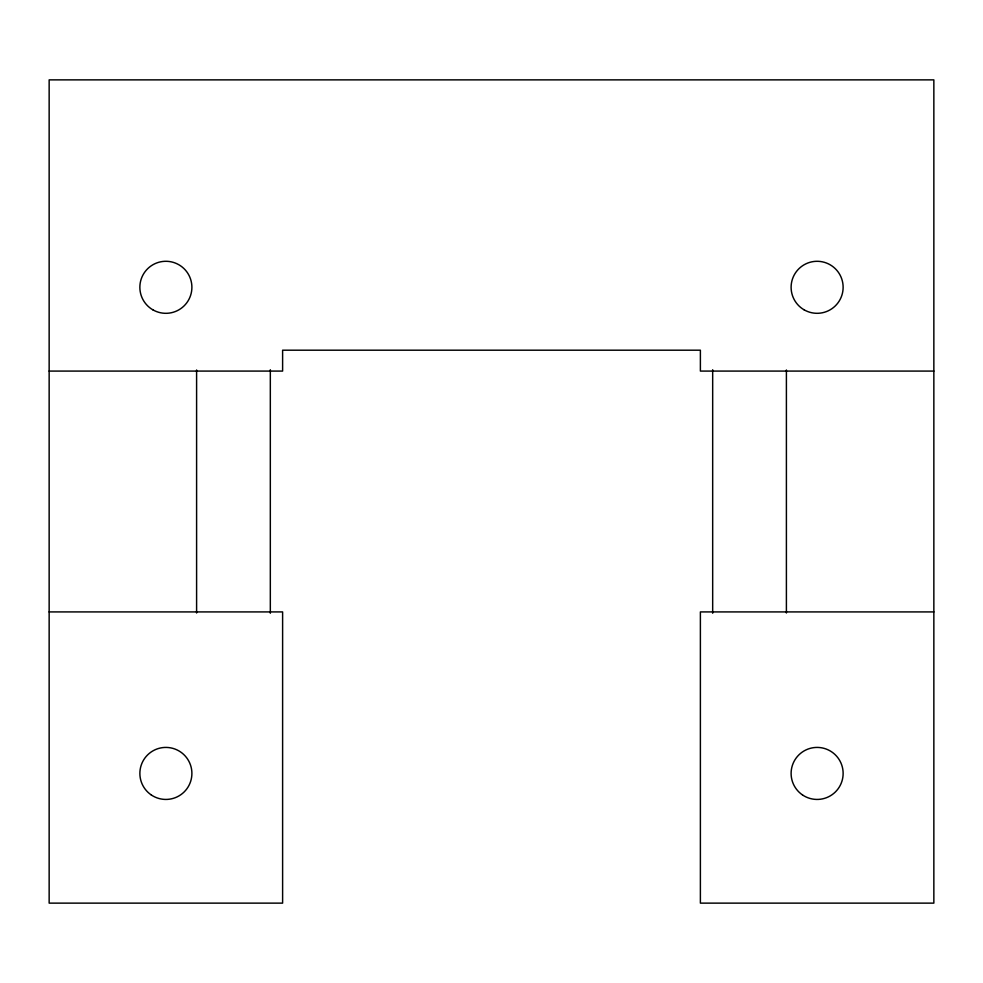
<?xml version="1.0" encoding="UTF-8"?>
<svg xmlns="http://www.w3.org/2000/svg" width="983" height="983" viewBox="0 0 983 983"><rect width="100%" height="100%" fill="white"/><g stroke="black" fill="none" stroke-linecap="round" stroke-linejoin="round"><path stroke-width="1.47" d="M49.15 371.082L282.613 371.082L282.613 350.194L700.388 350.194L700.388 371.082L933.85 371.082M49.15 611.918L282.613 611.918L282.613 903.131L49.15 903.131L49.15 79.869L933.85 79.869L933.85 903.131L700.388 903.131L700.388 611.918L933.85 611.918M786.4 369.989L786.4 613.011M712.675 369.755L712.675 613.245M270.325 369.755L270.325 613.245M196.6 369.989L196.6 613.011M804.119 309.829A26.013 26.013 0 0 0 843.131 287.294A26.013 26.013 0 0 0 804.119 264.771A26.013 26.013 0 0 0 804.119 309.829M802.533 794.964A26.013 26.013 0 0 0 843.07 775.28A26.013 26.013 0 0 0 805.753 750.029A26.013 26.013 0 0 0 802.533 794.964M152.869 309.829A26.013 26.013 0 0 0 191.894 287.294A26.013 26.013 0 0 0 152.869 264.771A26.013 26.013 0 0 0 152.869 309.829M151.296 794.964A26.013 26.013 0 0 0 191.832 775.28A26.013 26.013 0 0 0 154.515 750.029A26.013 26.013 0 0 0 151.296 794.964"/></g></svg>
